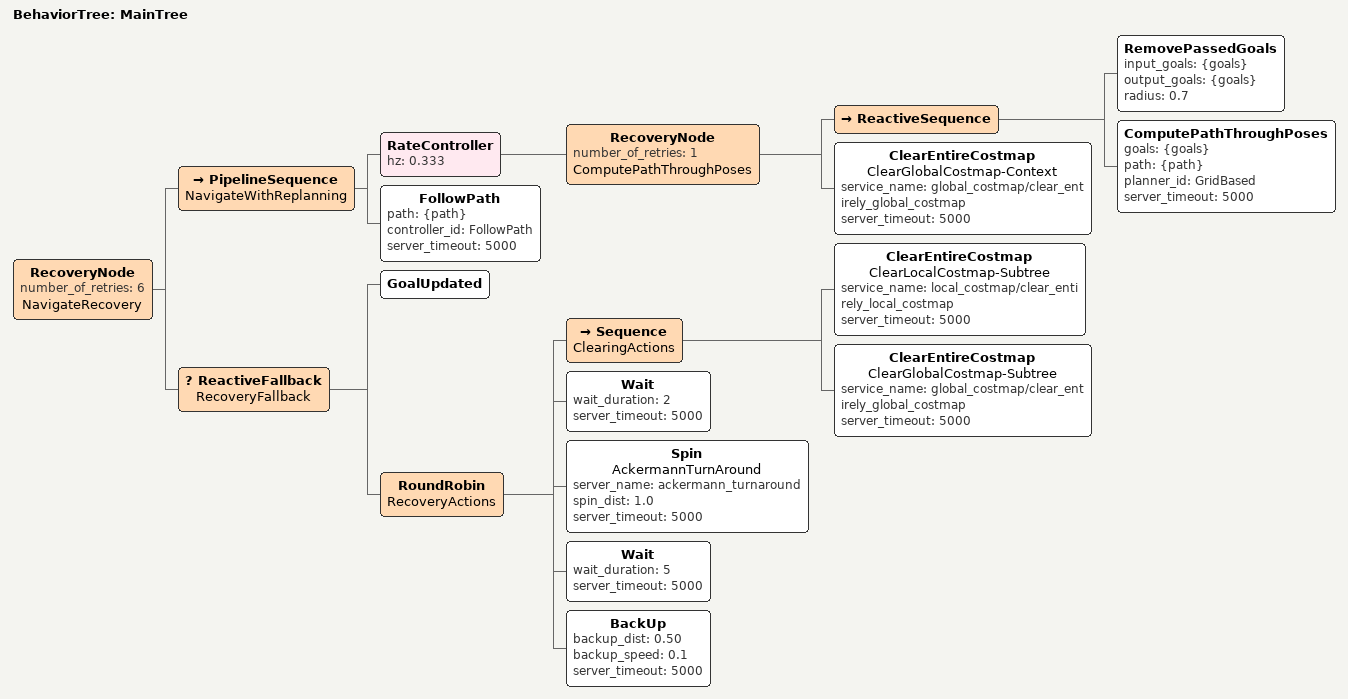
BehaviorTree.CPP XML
<root main_tree_to_execute="MainTree">
  <BehaviorTree ID="MainTree">
    <RecoveryNode number_of_retries="6" name="NavigateRecovery">
      <PipelineSequence name="NavigateWithReplanning">
        <RateController hz="0.333">
          <RecoveryNode number_of_retries="1" name="ComputePathThroughPoses">
            <ReactiveSequence>
              <RemovePassedGoals input_goals="{goals}" output_goals="{goals}" radius="0.7"/>
              <ComputePathThroughPoses goals="{goals}" path="{path}" planner_id="GridBased" server_timeout="5000"/>
            </ReactiveSequence>
            <ClearEntireCostmap name="ClearGlobalCostmap-Context" service_name="global_costmap/clear_entirely_global_costmap" server_timeout="5000"/>
          </RecoveryNode>
        </RateController>
          <FollowPath path="{path}" controller_id="FollowPath" server_timeout="5000"/>

      </PipelineSequence>

      <ReactiveFallback name="RecoveryFallback">
        <GoalUpdated/>
        <RoundRobin name="RecoveryActions">
          <Sequence name="ClearingActions">
            <ClearEntireCostmap name="ClearLocalCostmap-Subtree" service_name="local_costmap/clear_entirely_local_costmap" server_timeout="5000"/>
            <ClearEntireCostmap name="ClearGlobalCostmap-Subtree" service_name="global_costmap/clear_entirely_global_costmap" server_timeout="5000"/>
          </Sequence>
          <Wait wait_duration="2" server_timeout="5000"/>
          <Spin name="AckermannTurnAround" server_name="ackermann_turnaround" spin_dist="1.0" server_timeout="5000"/>
          <Wait wait_duration="5" server_timeout="5000"/>
          <BackUp backup_dist="0.50" backup_speed="0.1" server_timeout="5000"/>
        </RoundRobin>
      </ReactiveFallback>
    </RecoveryNode>
  </BehaviorTree>
</root>
